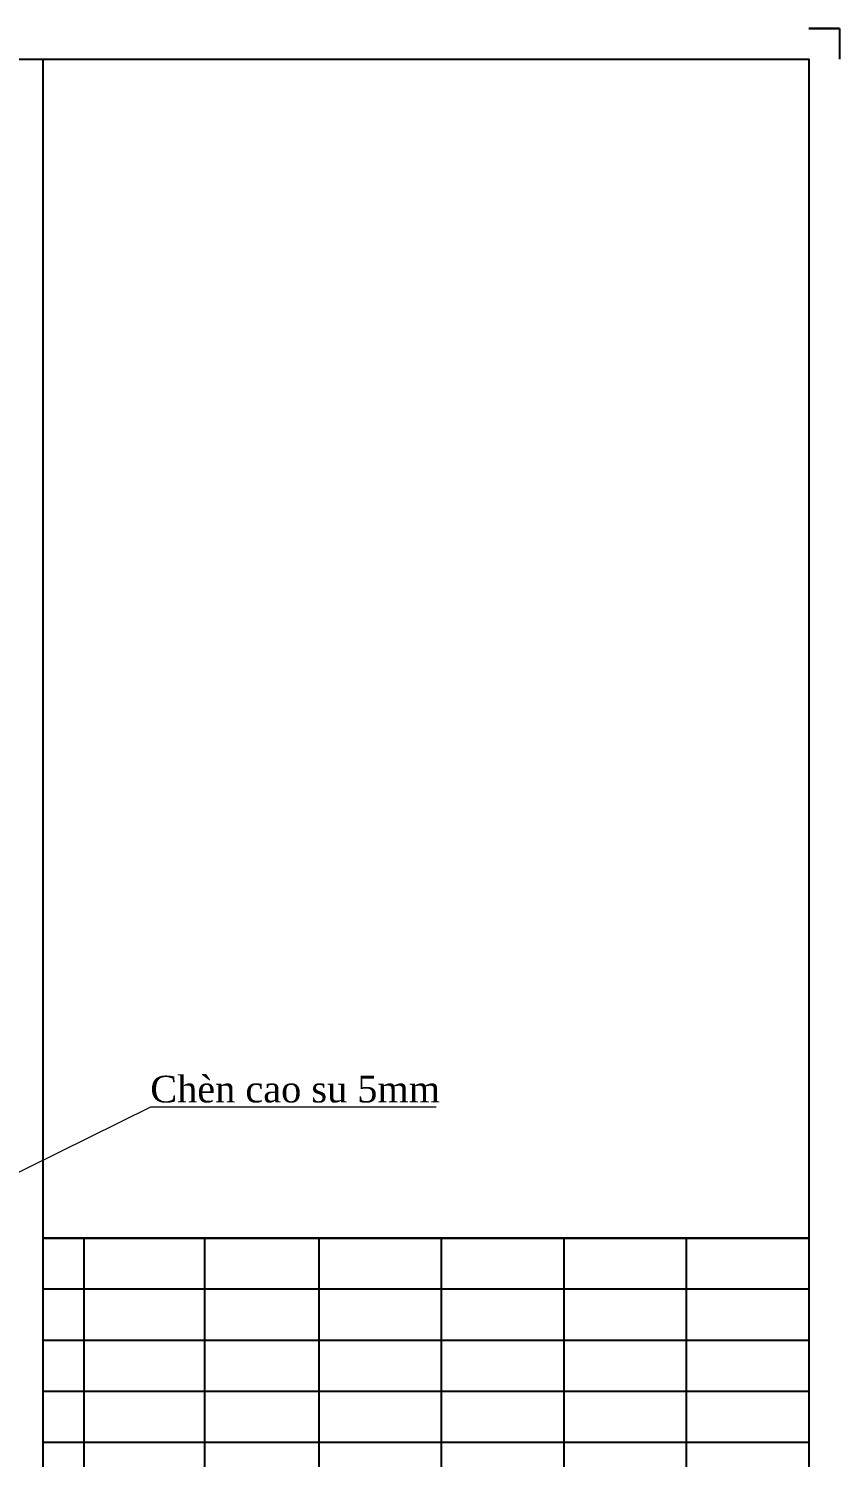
# Model space of a CAD drawing. Header units: inches. Extents: x 36705 to 45095, y -12195 to 29758.
# Drawn here: x 40277 to 41493, y 27615 to 29758 of the extents above; entities that cross this region are included whole.
import ezdxf

# ---------------------------------------------------------------- set-up
doc = ezdxf.new("R2010")
doc.units = ezdxf.units.IN
doc.header["$MEASUREMENT"] = 0
doc.layers.get('Defpoints').update_dxf_attribs({"lineweight": 5})
doc.layers.add('1.  0.2', color=7, linetype='Continuous', lineweight=25)
doc.layers.add('Không in', color=7, linetype='Continuous', lineweight=25, plot=False)
doc.layers.add('TEXT', color=20, linetype='Continuous')
doc.styles.add('Chu va so', font='arial.ttf')
doc.styles.get("Standard").update_dxf_attribs({"font": 'arial.ttf'})
doc.styles.add('TCVN', font='times.ttf')
doc.dimstyles.new('Hien', dxfattribs={"dimtxt": 20, "dimasz": 15, "dimexe": 3, "dimexo": 3, "dimgap": 3, "dimtad": 1, "dimtoh": 1, "dimdec": 0, "dimzin": 0, "dimdsep": 46, "dimtxsty": 'TCVN', "dimcen": 0, "dimclrd": 8, "dimclre": 250, "dimclrt": 41, "dimadec": 0, "dimazin": 0, "dimtfac": 1, "dimtdec": 0, "dimtofl": 0, "dimtmove": 1, "dimatfit": 3, "dimfxl": 1, "dimtolj": 1, "dimtzin": 0, "dimlwd": 9, "dimlwe": 9, "dimarcsym": 0})

# ---------------------------------------------------------------- blocks, each defined once
blk = doc.blocks.new('KHUNG TEN A4 - TD - 13.2.2023')
for p, q in [((300, 216), (303, 216)), ((303, 216), (303, 213)), ((225, 92.48), (225, 213)), ((300, 97.48), (225, 97.48)), ((229, 62.5), (229, 97.48)), ((300, 92.48), (225, 92.48)), ((300, 87.48), (225, 87.48)), ((300, 82.48), (225, 82.48)), ((300, 77.48), (225, 77.48))]:
    blk.add_line(p, q)
at = {"lineweight": 25}
for p, q in [((240.8, 97.48, 0), (240.8, 62.5)), ((252, 97.48, 0), (252, 62.5, 0)), ((264, 97.48, 0), (264, 62.5, 0)), ((276, 97.48, 0), (276, 62.5, 0)), ((288, 97.48, 0), (288, 62.5, 0))]:
    blk.add_line(p, q, dxfattribs=at)
blk.add_lwpolyline([(3, 213), (300, 213), (300, 3), (3, 3)], close=True)
blk.add_lwpolyline([(225, 97.48), (300, 97.48), (300, 3), (225, 3)], close=True, dxfattribs=at)
at = {"layer": '1.  0.2'}
blk.add_line((303, 216), (300, 216), dxfattribs=at)
at = {"layer": 'Không in'}
blk.add_lwpolyline([(303, 216), (303, 213)], dxfattribs=at)
at = {"width": 0.85}
for tag, p in [('REV4', (226.38, 94.23)), ('NGAY_REV04', (229.9, 94.23)), ('DESCRIPTION_4', (241.49, 94.23, 0)), ('DESCRIPTION_3', (241.49, 89.23, 0)), ('DESCRIPTION_2', (241.49, 84.23, 0)), ('DESCRIPTION_1', (241.49, 79.23, 0)), ('DESCRIPTION_0', (241.49, 74.23, 0))]:
    blk.add_attdef(tag, p, '', height=1.5, dxfattribs=at)
at = {"layer": 'TEXT', "ltscale": 0.1, "style": 'Chu va so'}
for tag, p, height, width in [('REV3', (226.38, 89.23), 1.5, 0.85), ('NGAY_REV03', (229.9, 89.23), 1.5, 0.85), ('REV2', (226.38, 84.23), 1.5, 0.85), ('NGAY_REV02', (229.9, 84.23), 1.5, 0.85), ('REV1', (226.38, 79.23), 1.5, 0.85), ('NGAY_REV01', (229.9, 79.23), 1.5, 0.85), ('REV0', (226.38, 74.23), 1.5, 0.85), ('NGAY_REV0', (229.9, 74.23), 1.5, 0.85), ('NGUOI_VE', (252.6, 69.23), 1.5, 0.85), ('NGUOI_KIEM_1', (264.6, 69.23), 1.5, 0.9), ('NGUOI_KIEM_2', (276.6, 69.23), 1.5, 0.9), ('STT-BV', (232.09, 3.98), 2, 0.85)]:
    blk.add_attdef(tag, p, '', height=height, dxfattribs=dict(at, width=width))
at = {"layer": 'TEXT', "ltscale": 0.1, "width": 0.85}
blk.add_attdef('NGUOI_DUYET', (288.6, 69.23), '', height=1.5, dxfattribs=at)
at = {"layer": 'TEXT', "lineweight": 25, "ltscale": 0.1, "style": 'Chu va so'}
for tag, p, height in [('PROJECT_CODE', (231.95, 28.65), 3.6), ('TITLE1', (231.95, 19.98), 2), ('TITLE2', (231.95, 16.05), 2), ('TITLE3', (231.95, 12.12), 2)]:
    blk.add_attdef(tag, p, '', height=height, dxfattribs=at)
at = {"layer": 'TEXT', "ltscale": 0.1, "style": 'Chu va so'}
for tag, p in [('A4_A4', (292.03, 6, 0)), ('REV.', (297.2, 6, 0))]:
    blk.add_attdef(tag, p, '', height=1.5, dxfattribs=at)
blk = doc.blocks.new('*D57')
at = {"color": 8, "lineweight": 9, "transparency": 16777216}
for p, q in [((40459.8, 28139.9), (40167.1, 27995.1)), ((40888.3, 28139.9), (40459.8, 28139.9))]:
    blk.add_line(p, q, dxfattribs=at)
at = {"color": 8, "transparency": 16777216}
blk.add_solid([(40164.9, 27999.6), (40169.3, 27990.6), (40140.2, 27981.8)], dxfattribs=at)
at = {"layer": 'Defpoints', "color": 0, "transparency": 16777216}
for p in [(40139.7, 27981.6), (40140.2, 27981.8)]:
    blk.add_point(p, dxfattribs=at)
at = {"color": 41, "transparency": 16777216, "insert": (40677, 28166.9), "char_height": 40, "attachment_point": 5, "style": 'TCVN'}
blk.add_mtext('\\A1;Chèn cao su 5mm', dxfattribs=at)

msp = doc.modelspace()

# ---------------------------------------------------------------- block references
at = {"xscale": 15.3066946517832, "yscale": 15.3066946517832, "zscale": 15.3066946517832}
msp.add_blockref('KHUNG TEN A4 - TD - 13.2.2023', (36855.1788, 26451.38875, -16.93531), dxfattribs=at)

# ---------------------------------------------------------------- next in the draw order: dimensions: what is measured, and where the dimension line sits
dim = msp.add_diameter_dim_2p(p1=(40139.73332, 27981.60364), p2=(40140.1815, 27981.82532), text='Chèn cao su 5mm', dimstyle='Hien', override={"dimscale": 2})
dim.commit()
dim.dimension.update_dxf_attribs({"geometry": '*D57', "text_midpoint": (40459.7905, 28139.90925), "dimtype": 163})

doc.saveas('drawing.dxf')
